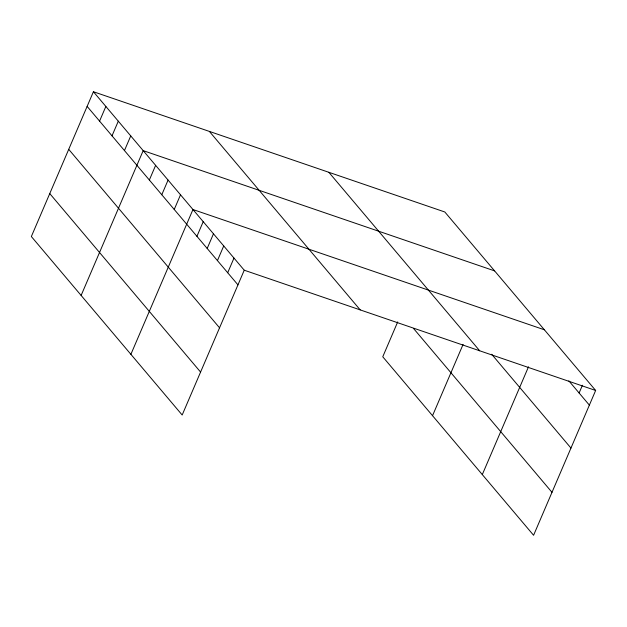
<?xml version="1.0" encoding="UTF-8"?>
<svg xmlns="http://www.w3.org/2000/svg" width="627" height="627" viewBox="0 0 627 627"><rect width="100%" height="100%" fill="white"/><g stroke="black" fill="none" stroke-linecap="round" stroke-linejoin="round"><path stroke-width="0.94" d="M93.415 91.73L31.35 236.536L182.175 415.011L244.24 270.213L93.415 91.73L444.825 211.989L595.65 390.464L533.585 535.27L382.76 356.787L397.714 321.894M99.575 121.113L105.853 106.457M112.014 135.84L118.299 121.176M124.46 150.558L130.745 135.902M81.126 295.435L143.183 150.629L494.593 270.888M149.344 180.012L155.629 165.356M161.79 194.738L168.075 180.074M174.235 209.457L180.513 194.801M130.894 354.333L192.959 209.528L544.369 329.786M196.933 236.324L203.219 221.66M207.192 248.457L213.47 233.8M217.444 260.597L223.729 245.941M227.703 272.729L233.981 258.073M432.536 415.685L463.079 344.419M482.304 474.584L528.498 366.811M579.113 392.988L582.436 385.229M244.24 270.213L595.65 390.464M568.854 380.855L589.364 405.128M491.678 354.263L570.962 448.07M328.854 172.3L479.686 350.783M413.608 328.564L551.995 492.32M209.379 131.411L360.204 309.895M87.129 106.386L237.954 284.87M68.719 149.336L219.552 327.819M49.76 193.586L200.585 372.07"/></g></svg>
